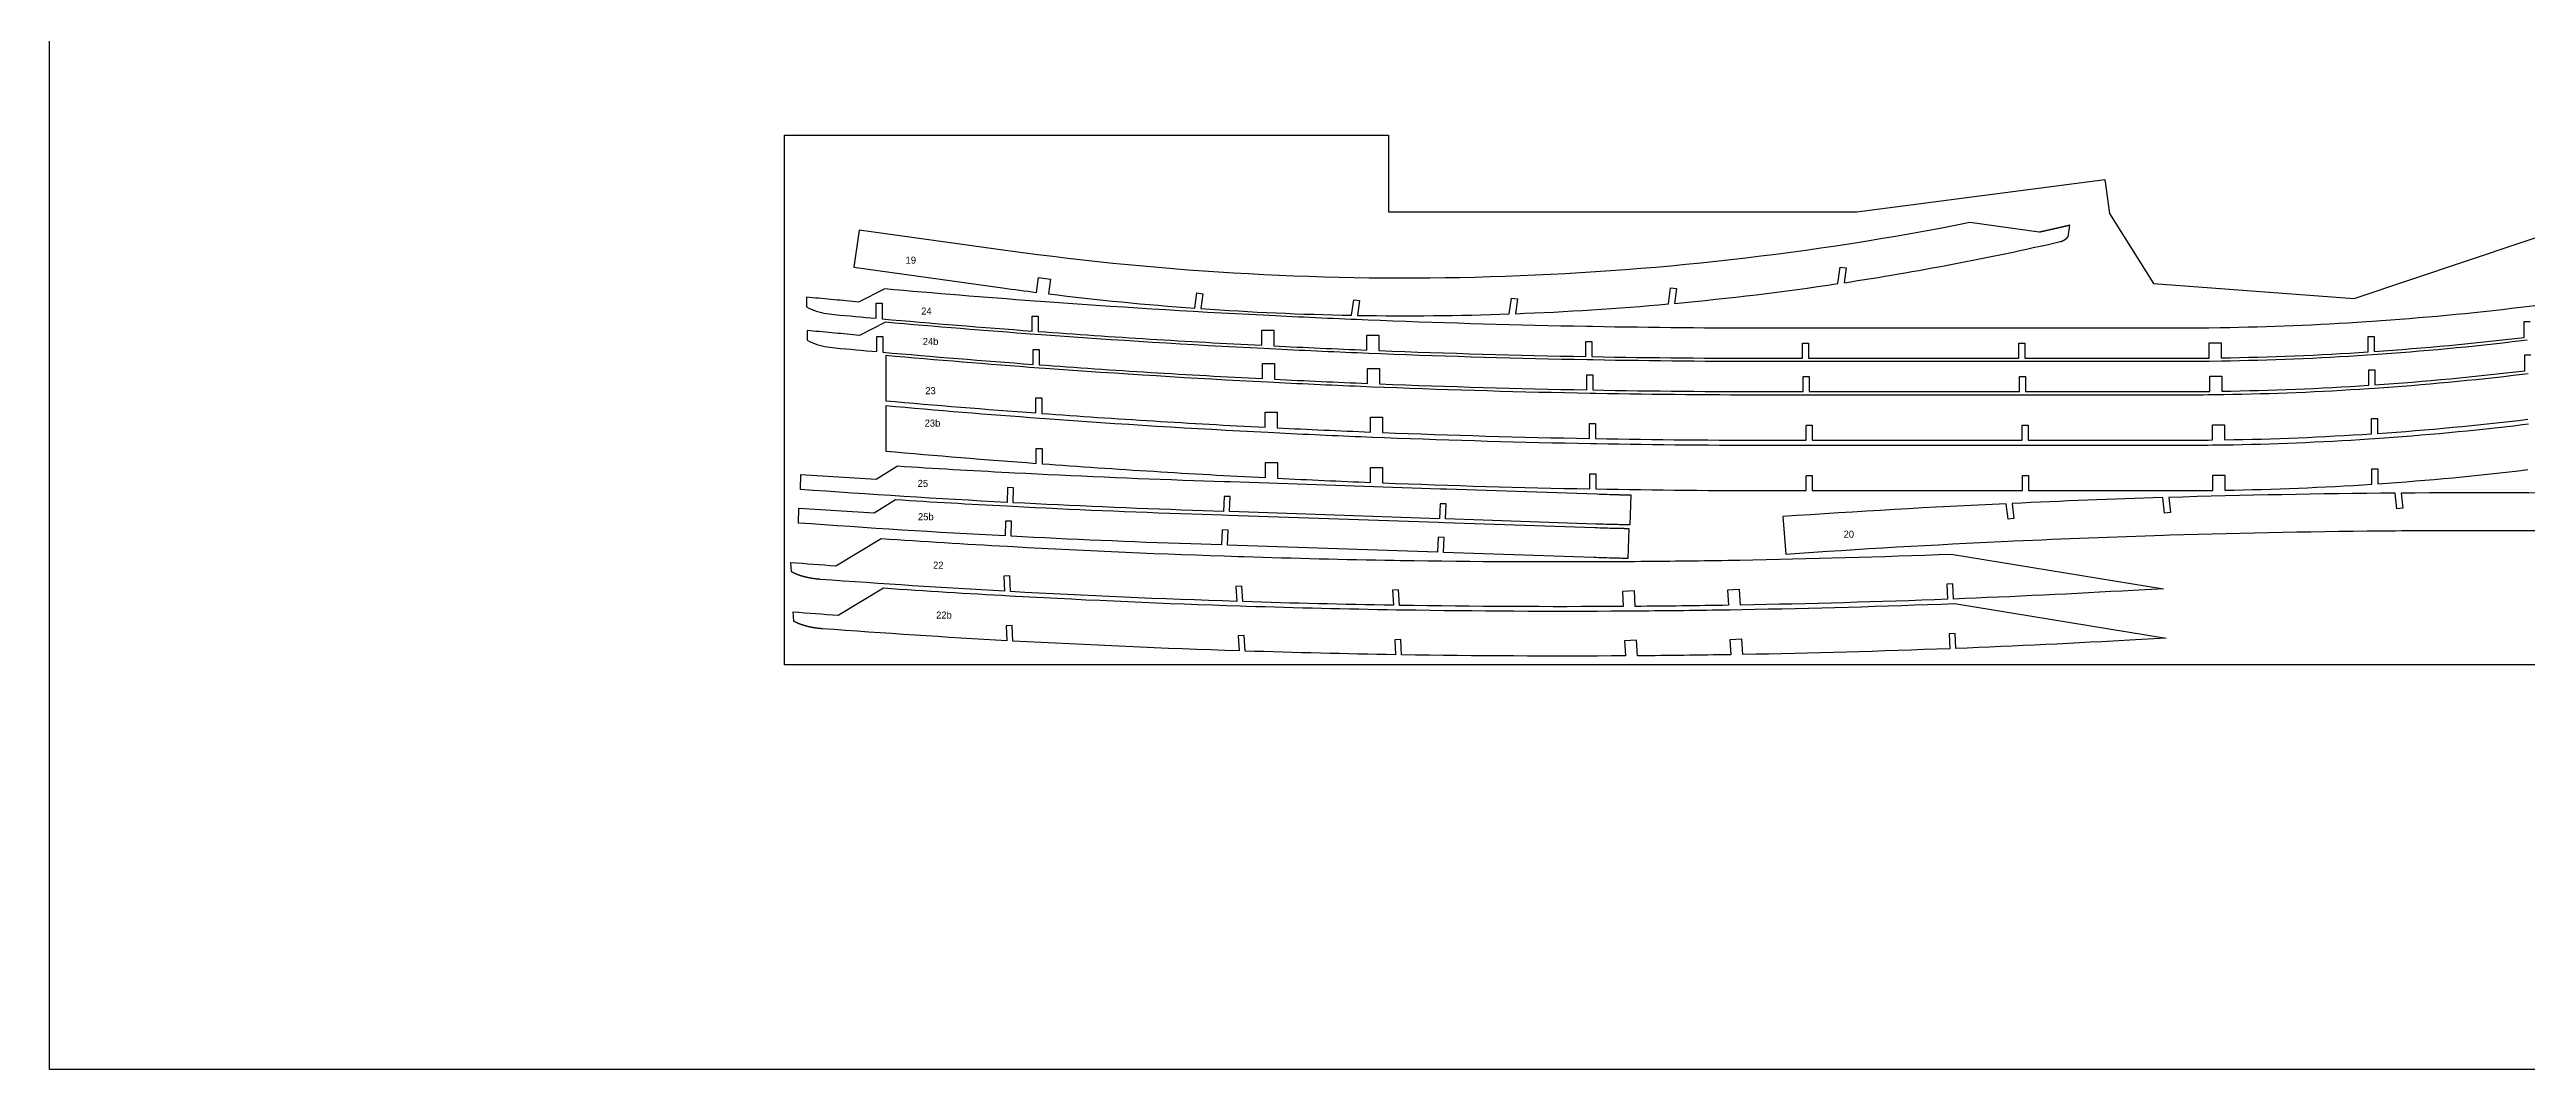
# Model space of a CAD drawing. Header units: inches. Extents: x -1244 to -570, y -2074 to -1714.
# Drawn here: x -1244 to -1079, y -2074.2 to -2006.2 of the extents above; entities that cross this region are included whole.
import ezdxf

# ---------------------------------------------------------------- set-up
doc = ezdxf.new("R2010")
doc.units = ezdxf.units.IN
doc.header["$LTSCALE"] = 0.1
doc.header["$MEASUREMENT"] = 0
doc.layers.add('cockpit', color=1, linetype='Continuous', lineweight=20)
doc.layers.add('pic', color=1, linetype='Continuous')

msp = doc.modelspace()

# ---------------------------------------------------------------- linework, layer by layer
at = {"color": 7, "linetype": 'Continuous', "lineweight": 25}
for points in [[(-1109.45021, -2017.95836), (-1109.45909, -2017.96043), (-1109.46811, -2017.96253), (-1109.47732, -2017.96467), (-1109.48667, -2017.96685), (-1109.49617, -2017.96906), (-1109.50583, -2017.9713), (-1109.51562, -2017.97358), (-1109.52555, -2017.97589), (-1109.53561, -2017.97822), (-1109.5458, -2017.98059), (-1109.55612, -2017.98299), (-1109.56656, -2017.98541), (-1109.57713, -2017.98787), (-1109.58782, -2017.99035), (-1109.59864, -2017.99286), (-1109.60957, -2017.99539), (-1109.62063, -2017.99796), (-1109.63181, -2018.00055), (-1109.6431, -2018.00316), (-1109.65451, -2018.00581), (-1109.66604, -2018.00848), (-1109.67768, -2018.01117), (-1109.68944, -2018.01389), (-1109.70131, -2018.01664), (-1109.7133, -2018.01941), (-1109.7254, -2018.02221), (-1109.73761, -2018.02503), (-1109.74993, -2018.02788), (-1109.76236, -2018.03075), (-1109.7749, -2018.03365), (-1109.78755, -2018.03657), (-1109.80031, -2018.03951), (-1109.81317, -2018.04248), (-1109.82615, -2018.04548), (-1109.83923, -2018.04849), (-1109.85242, -2018.05153), (-1109.86571, -2018.0546), (-1109.87911, -2018.05769), (-1109.89262, -2018.0608), (-1109.90623, -2018.06393), (-1109.91994, -2018.06708), (-1109.93376, -2018.07026), (-1109.94769, -2018.07347), (-1109.96171, -2018.07669), (-1109.97584, -2018.07994), (-1109.99008, -2018.08321), (-1110.00441, -2018.0865), (-1110.01885, -2018.08981), (-1110.03339, -2018.09315), (-1110.04803, -2018.09651), (-1110.06278, -2018.09989), (-1110.07762, -2018.10329), (-1110.09257, -2018.10672), (-1110.10761, -2018.11017), (-1110.12276, -2018.11364), (-1110.13801, -2018.11713), (-1110.15337, -2018.12064), (-1110.16882, -2018.12418), (-1110.18437, -2018.12773), (-1110.20002, -2018.13131), (-1110.21578, -2018.13491), (-1110.23163, -2018.13853), (-1110.24759, -2018.14217), (-1110.26364, -2018.14584), (-1110.2798, -2018.14952), (-1110.29606, -2018.15323), (-1110.31241, -2018.15696), (-1110.32887, -2018.1607), (-1110.34542, -2018.16448), (-1110.36207, -2018.16827), (-1110.37883, -2018.17208), (-1110.39568, -2018.17591), (-1110.41264, -2018.17977), (-1110.42969, -2018.18365), (-1110.44684, -2018.18754), (-1110.4641, -2018.19146), (-1110.48145, -2018.1954), (-1110.49891, -2018.19936), (-1110.51646, -2018.20335), (-1110.53412, -2018.20735), (-1110.55187, -2018.21137), (-1110.56973, -2018.21542), (-1110.58769, -2018.21949), (-1110.60575, -2018.22358), (-1110.62391, -2018.22768), (-1110.64218, -2018.23182), (-1110.66054, -2018.23597), (-1110.67901, -2018.24014), (-1110.69758, -2018.24433), (-1110.71625, -2018.24855), (-1110.73502, -2018.25278), (-1110.75389, -2018.25704), (-1110.77287, -2018.26131), (-1110.79194, -2018.26561), (-1110.81111, -2018.26993), (-1110.83039, -2018.27427), (-1110.84976, -2018.27863), (-1110.86923, -2018.283), (-1110.8888, -2018.2874), (-1110.90846, -2018.29182), (-1110.92822, -2018.29626), (-1110.94807, -2018.30071), (-1110.96802, -2018.30519), (-1110.98805, -2018.30968), (-1111.00817, -2018.31419), (-1111.02838, -2018.31871), (-1111.04868, -2018.32326), (-1111.06906, -2018.32782), (-1111.08952, -2018.33239), (-1111.11006, -2018.33698), (-1111.13069, -2018.34159), (-1111.15139, -2018.34621), (-1111.17217, -2018.35085), (-1111.19302, -2018.3555), (-1111.21395, -2018.36016), (-1111.23495, -2018.36484), (-1111.25602, -2018.36953), (-1111.27716, -2018.37423), (-1111.29837, -2018.37895), (-1111.31964, -2018.38368), (-1111.34098, -2018.38842), (-1111.36239, -2018.39317), (-1111.38385, -2018.39794), (-1111.40538, -2018.40271), (-1111.43136, -2018.40847), (-1116.05238, -2017.76604, -0.083871569), (-1180.13554, -2019.63865), (-1190.04617, -2018.26084), (-1190.39041, -2020.73703), (-1180.47979, -2022.11484, 0.002917111), (-1178.22502, -2022.41491), (-1178.08581, -2021.41356), (-1177.29343, -2021.52372), (-1177.43113, -2022.51419, 0.012570778), (-1167.6767, -2023.46557), (-1167.5353, -2022.44848), (-1167.13911, -2022.50356), (-1167.27681, -2023.49403, 0.012883211), (-1157.24242, -2023.93848), (-1157.09805, -2022.89996), (-1156.70186, -2022.95504), (-1156.83956, -2023.94552, 0.012967589), (-1146.73002, -2023.84945), (-1146.58261, -2022.78909), (-1146.18642, -2022.84417), (-1146.32412, -2023.83464, 0.01309234), (-1136.13761, -2023.18485), (-1135.98707, -2022.102), (-1135.59088, -2022.15708), (-1135.72857, -2023.14755, 0.014062872), (-1124.84399, -2021.83381), (-1124.69, -2020.72621), (-1124.29382, -2020.78129), (-1124.43151, -2021.77176, 0.018796359), (-1110.038, -2019.03391), (-1110.03316, -2019.03279), (-1110.02831, -2019.03164), (-1110.02348, -2019.03046), (-1110.01865, -2019.02926), (-1110.01382, -2019.02803), (-1110.009, -2019.02678), (-1110.00418, -2019.0255), (-1109.99936, -2019.0242), (-1109.99456, -2019.02287), (-1109.98975, -2019.02152), (-1109.98496, -2019.02014), (-1109.98017, -2019.01874), (-1109.97538, -2019.01732), (-1109.97061, -2019.01586), (-1109.96583, -2019.01439), (-1109.96107, -2019.01289), (-1109.95631, -2019.01136), (-1109.95156, -2019.00981), (-1109.94681, -2019.00824), (-1109.94208, -2019.00664), (-1109.93735, -2019.00502), (-1109.93263, -2019.00337), (-1109.92791, -2019.0017), (-1109.9232, -2019.00001), (-1109.91851, -2018.99829), (-1109.91382, -2018.99655), (-1109.90914, -2018.99478), (-1109.90446, -2018.99299), (-1109.8998, -2018.99118), (-1109.89515, -2018.98934), (-1109.8905, -2018.98748), (-1109.88587, -2018.9856), (-1109.88124, -2018.98369), (-1109.87662, -2018.98176), (-1109.87202, -2018.97981), (-1109.86742, -2018.97783), (-1109.86284, -2018.97583), (-1109.85826, -2018.97381), (-1109.8537, -2018.97176), (-1109.84914, -2018.9697), (-1109.8446, -2018.9676), (-1109.84007, -2018.96549), (-1109.83555, -2018.96336), (-1109.83104, -2018.9612), (-1109.82654, -2018.95902), (-1109.82206, -2018.95681), (-1109.81759, -2018.95459), (-1109.81313, -2018.95234), (-1109.80868, -2018.95007), (-1109.80425, -2018.94778), (-1109.79982, -2018.94546), (-1109.79541, -2018.94313), (-1109.79102, -2018.94077), (-1109.78664, -2018.93839), (-1109.78227, -2018.93599), (-1109.77791, -2018.93356), (-1109.77357, -2018.93112), (-1109.76924, -2018.92865), (-1109.76493, -2018.92616), (-1109.76063, -2018.92365), (-1109.75635, -2018.92112), (-1109.75208, -2018.91857), (-1109.74783, -2018.916), (-1109.7436, -2018.91341), (-1109.73937, -2018.9108), (-1109.73516, -2018.90816), (-1109.73096, -2018.9055), (-1109.72677, -2018.90281), (-1109.72259, -2018.90011), (-1109.71843, -2018.89738), (-1109.71428, -2018.89463), (-1109.71014, -2018.89185), (-1109.70602, -2018.88906), (-1109.7019, -2018.88624), (-1109.6978, -2018.88341), (-1109.69372, -2018.88055), (-1109.68965, -2018.87766), (-1109.68559, -2018.87476), (-1109.68155, -2018.87184), (-1109.67752, -2018.86889), (-1109.6735, -2018.86593), (-1109.6695, -2018.86294), (-1109.66551, -2018.85993), (-1109.66154, -2018.85691), (-1109.65758, -2018.85386), (-1109.65364, -2018.85079), (-1109.64971, -2018.8477), (-1109.6458, -2018.84459), (-1109.6419, -2018.84146), (-1109.63802, -2018.83831), (-1109.63416, -2018.83515), (-1109.63031, -2018.83196), (-1109.62647, -2018.82875), (-1109.62266, -2018.82552), (-1109.61885, -2018.82228), (-1109.61507, -2018.81901), (-1109.6113, -2018.81573), (-1109.60755, -2018.81243), (-1109.60381, -2018.80911), (-1109.60009, -2018.80577), (-1109.59639, -2018.80241), (-1109.59271, -2018.79903), (-1109.58904, -2018.79564), (-1109.58539, -2018.79222), (-1109.58176, -2018.78879), (-1109.57815, -2018.78534), (-1109.57455, -2018.78188), (-1109.57098, -2018.77839), (-1109.56742, -2018.77489), (-1109.56388, -2018.77137), (-1109.56035, -2018.76784), (-1109.55685, -2018.76429), (-1109.55337, -2018.76072), (-1109.5499, -2018.75713), (-1109.54645, -2018.75353), (-1109.54303, -2018.74991), (-1109.53962, -2018.74627), (-1109.53623, -2018.74262), (-1109.53286, -2018.73895), (-1109.52951, -2018.73526), (-1109.52618, -2018.73156), (-1109.52288, -2018.72785), (-1109.51959, -2018.72411), (-1109.51632, -2018.72037), (-1109.51307, -2018.7166), (-1109.50985, -2018.71282), (-1109.50664, -2018.70903), (-1109.50346, -2018.70522), (-1109.39823, -2017.94834), (-1109.44441, -2017.95622)], [(-1067.39197, -2021.60112, -0.0151774), (-1078.96755, -2023.37498), (-1079.36344, -2023.42299, -0.012883211), (-1089.26085, -2024.35484), (-1089.65674, -2024.38144), (-1089.65674, -2024.38144, -0.012570778), (-1099.34879, -2024.77819), (-1100.14059, -2024.78906, -0.002917111), (-1102.39186, -2024.80219), (-1112.3978, -2024.80219), (-1112.7978, -2024.80219), (-1126.7978, -2024.80219), (-1127.1978, -2024.80219), (-1129.24225, -2024.80219, -0.004468698), (-1141.18899, -2024.69542), (-1141.58779, -2024.68817, -0.005145681), (-1155.33916, -2024.29253), (-1156.13678, -2024.26089, -0.0023172), (-1162.32574, -2023.98293), (-1163.12335, -2023.94292, -0.005560235), (-1177.96026, -2023.02435), (-1178.35906, -2022.99509, -0.003741465), (-1188.32923, -2022.18539), (-1190.07199, -2023.05678), (-1190.27731, -2023.03804), (-1190.48258, -2023.01924), (-1190.68781, -2023.00038), (-1190.893, -2022.98146), (-1191.09814, -2022.96249), (-1191.30324, -2022.94345), (-1191.5083, -2022.92435), (-1191.71332, -2022.9052), (-1191.91829, -2022.88598), (-1192.12323, -2022.86671), (-1192.32812, -2022.84737), (-1192.53298, -2022.82798), (-1192.7378, -2022.80852), (-1192.94258, -2022.78901), (-1193.14733, -2022.76943), (-1193.35204, -2022.7498), (-1193.55671, -2022.7301), (-1193.55671, -2023.38695), (-1193.39532, -2023.46828), (-1193.23156, -2023.54077), (-1193.06559, -2023.60498), (-1192.89756, -2023.66147), (-1192.72763, -2023.71081), (-1192.55594, -2023.75358), (-1192.38265, -2023.79033), (-1192.20791, -2023.82165), (-1192.03186, -2023.84808), (-1191.85467, -2023.87021), (-1191.67647, -2023.8886, 0.001037447), (-1188.90603, -2024.14194), (-1188.90603, -2023.14194), (-1188.50603, -2023.14194), (-1188.50603, -2024.17756, 0.003741465), (-1178.50603, -2024.98968), (-1178.50603, -2023.98968), (-1178.10603, -2023.98968), (-1178.10603, -2025.01903, 0.005560235), (-1163.22473, -2025.94035), (-1163.22473, -2024.94035), (-1162.42473, -2024.94035), (-1162.42473, -2025.98047, 0.0023172), (-1156.21725, -2026.25927), (-1156.21725, -2025.25927), (-1155.41725, -2025.25927), (-1155.41725, -2026.29101, 0.005145681), (-1141.62473, -2026.68783), (-1141.62473, -2025.68783), (-1141.22473, -2025.68783), (-1141.22473, -2026.6951, 0.004468698), (-1129.24225, -2026.80219), (-1127.1978, -2026.80219), (-1127.1978, -2025.80219), (-1126.7978, -2025.80219), (-1126.7978, -2026.80219), (-1112.7978, -2026.80219), (-1112.7978, -2025.80219), (-1112.3978, -2025.80219), (-1112.3978, -2026.80219), (-1102.39186, -2026.80219, 0.002917111), (-1100.11725, -2026.78892), (-1100.11725, -2025.77794), (-1099.31725, -2025.77794), (-1099.31725, -2026.77794, 0.012570778), (-1089.52473, -2026.37708), (-1089.52473, -2025.35021), (-1089.12473, -2025.35021), (-1089.12473, -2026.35021, 0.012883211), (-1079.12473, -2025.40869), (-1079.12473, -2024.36019), (-1078.72473, -2024.36019)], [(-1078.91826, -2025.59518), (-1079.31416, -2025.64318, -0.012883211), (-1089.21156, -2026.57504), (-1089.60746, -2026.60164), (-1089.60746, -2026.60164, -0.012570778), (-1099.29951, -2026.99839), (-1100.0913, -2027.00925, -0.002917111), (-1102.34257, -2027.02239), (-1112.34851, -2027.02239), (-1112.74851, -2027.02239), (-1126.74851, -2027.02239), (-1127.14851, -2027.02239), (-1129.19296, -2027.02239, -0.004468698), (-1141.1397, -2026.91561), (-1141.53851, -2026.90836, -0.005145681), (-1155.28988, -2026.51273), (-1156.08749, -2026.48108, -0.0023172), (-1162.27645, -2026.20312), (-1163.07407, -2026.16311, -0.005560235), (-1177.91097, -2025.24455), (-1178.30978, -2025.21528, -0.003741465), (-1188.27994, -2024.40559), (-1190.0227, -2025.27697), (-1190.22802, -2025.25823), (-1190.4333, -2025.23943), (-1190.63853, -2025.22057), (-1190.84371, -2025.20166), (-1191.04885, -2025.18268), (-1191.25395, -2025.16364), (-1191.45901, -2025.14455), (-1191.66403, -2025.12539), (-1191.86901, -2025.10618), (-1192.07394, -2025.0869), (-1192.27884, -2025.06757), (-1192.4837, -2025.04817), (-1192.68852, -2025.02872), (-1192.8933, -2025.0092), (-1193.09804, -2024.98963), (-1193.30275, -2024.96999), (-1193.50743, -2024.9503), (-1193.50743, -2025.60714), (-1193.34603, -2025.68848), (-1193.18227, -2025.76097), (-1193.0163, -2025.82517), (-1192.84828, -2025.88166), (-1192.67834, -2025.93101), (-1192.50665, -2025.97377), (-1192.33336, -2026.01053), (-1192.15862, -2026.04184), (-1191.98257, -2026.06828), (-1191.80538, -2026.09041), (-1191.62719, -2026.1088, 0.001037447), (-1188.85674, -2026.36214), (-1188.85674, -2025.36214), (-1188.45674, -2025.36214), (-1188.45674, -2026.39776, 0.003741465), (-1178.45674, -2027.20987), (-1178.45674, -2026.20987), (-1178.05674, -2026.20987), (-1178.05674, -2027.23923, 0.005560235), (-1163.17545, -2028.16054), (-1163.17545, -2027.16054), (-1162.37545, -2027.16054), (-1162.37545, -2028.20067, 0.0023172), (-1156.16796, -2028.47946), (-1156.16796, -2027.47946), (-1155.36796, -2027.47946), (-1155.36796, -2028.5112, 0.005145681), (-1141.57545, -2028.90802), (-1141.57545, -2027.90802), (-1141.17545, -2027.90802), (-1141.17545, -2028.91529, 0.004468698), (-1129.19296, -2029.02239), (-1127.14851, -2029.02239), (-1127.14851, -2028.02239), (-1126.74851, -2028.02239), (-1126.74851, -2029.02239), (-1112.74851, -2029.02239), (-1112.74851, -2028.02239), (-1112.34851, -2028.02239), (-1112.34851, -2029.02239), (-1102.34257, -2029.02239, 0.002917111), (-1100.06796, -2029.00911), (-1100.06796, -2027.99814), (-1099.26796, -2027.99814), (-1099.26796, -2028.99814, 0.012570778), (-1089.47545, -2028.59727), (-1089.47545, -2027.5704), (-1089.07545, -2027.5704), (-1089.07545, -2028.5704, 0.012883211), (-1079.07545, -2027.62889), (-1079.07545, -2026.58038), (-1078.67545, -2026.58038)], [(-1078.85539, -2027.83875), (-1079.24923, -2027.8865, -0.012883211), (-1089.09534, -2028.81353), (-1089.48919, -2028.83999, -0.012570778), (-1099.131, -2029.23468), (-1099.91869, -2029.24549, -0.002917111), (-1102.15829, -2029.25856), (-1112.16423, -2029.25856), (-1112.56423, -2029.25856), (-1126.56423, -2029.25856), (-1126.96423, -2029.25856), (-1129.00869, -2029.25856, -0.004468698), (-1140.93755, -2029.15194), (-1141.33576, -2029.1447, -0.005145681), (-1155.06655, -2028.74966), (-1155.86298, -2028.71806, -0.0023172), (-1162.04268, -2028.44052), (-1162.8391, -2028.40057, -0.005560235), (-1177.6538, -2027.48338), (-1178.05202, -2027.45415, -0.003841201), (-1188.27247, -2026.62208), (-1188.27247, -2029.63393, 0.003741465), (-1178.27247, -2030.44604), (-1178.27247, -2029.44604), (-1177.87247, -2029.44604), (-1177.87247, -2030.4754, 0.005560235), (-1162.99117, -2031.39671), (-1162.99117, -2030.39671), (-1162.19117, -2030.39671), (-1162.19117, -2031.43684, 0.0023172), (-1155.98369, -2031.71563), (-1155.98369, -2030.71563), (-1155.18369, -2030.71563), (-1155.18369, -2031.74737, 0.005145681), (-1141.39117, -2032.14419), (-1141.39117, -2031.14419), (-1140.99117, -2031.14419), (-1140.99117, -2032.15146, 0.004468698), (-1129.00869, -2032.25856), (-1126.96423, -2032.25856), (-1126.96423, -2031.27855)], [(-1078.83962, -2031.19424), (-1079.23346, -2031.242, -0.012883211), (-1089.07957, -2032.16902), (-1089.47341, -2032.19548, -0.012570778), (-1099.11523, -2032.59018), (-1099.90292, -2032.60098, -0.002917111), (-1102.14252, -2032.61405), (-1112.14846, -2032.61405), (-1112.54846, -2032.61405), (-1126.54846, -2032.61405), (-1126.94846, -2032.61405), (-1128.99291, -2032.61405, -0.004468698), (-1140.92178, -2032.50744), (-1141.31999, -2032.5002, -0.005145681), (-1155.05078, -2032.10516), (-1155.8472, -2032.07356, -0.0023172), (-1162.02691, -2031.79601), (-1162.82333, -2031.75607, -0.005560235), (-1177.63803, -2030.83887), (-1178.03624, -2030.80965, -0.003841201), (-1188.2567, -2029.97758), (-1188.2567, -2032.98942, 0.003741465), (-1178.2567, -2033.80154), (-1178.2567, -2032.80154), (-1177.8567, -2032.80154), (-1177.8567, -2033.83089, 0.005560235), (-1162.9754, -2034.75221), (-1162.9754, -2033.75221), (-1162.1754, -2033.75221), (-1162.1754, -2034.79233, 0.0023172), (-1155.96791, -2035.07113), (-1155.96791, -2034.07113), (-1155.16791, -2034.07113), (-1155.16791, -2035.10287, 0.005145681), (-1141.3754, -2035.49969), (-1141.3754, -2034.49969), (-1140.9754, -2034.49969), (-1140.9754, -2035.50696, 0.004468698), (-1128.99291, -2035.61405), (-1126.94846, -2035.61405), (-1126.94846, -2034.63405)], [(-1126.96423, -2031.25856), (-1126.56423, -2031.25856), (-1126.56423, -2032.25856), (-1112.56423, -2032.25856), (-1112.56423, -2031.25856), (-1112.16423, -2031.25856), (-1112.16423, -2032.25856), (-1102.15829, -2032.25856, 0.002917111), (-1099.88369, -2032.24529), (-1099.88369, -2031.23431), (-1099.08369, -2031.23431), (-1099.08369, -2032.23431, 0.012570778), (-1089.29117, -2031.83344), (-1089.29117, -2030.80657), (-1088.89117, -2030.80657), (-1088.89117, -2031.80657, 0.012883211), (-1078.89117, -2030.86506)], [(-1126.94846, -2034.61405), (-1126.54846, -2034.61405), (-1126.54846, -2035.61405), (-1112.54846, -2035.61405), (-1112.54846, -2034.61405), (-1112.14846, -2034.61405), (-1112.14846, -2035.61405), (-1102.14252, -2035.61405, 0.002917111), (-1099.86791, -2035.60078), (-1099.86791, -2034.5898), (-1099.06791, -2034.5898), (-1099.06791, -2035.5898, 0.012570778), (-1089.2754, -2035.18894), (-1089.2754, -2034.16207), (-1088.8754, -2034.16207), (-1088.8754, -2035.16207, 0.012883211), (-1078.8754, -2034.22055)], [(-1072.21395, -2035.84412, 0.005636798), (-1087.32891, -2035.78304), (-1087.20976, -2036.77591), (-1087.60716, -2036.82149), (-1087.73142, -2035.78607, 0.00562217), (-1102.80453, -2036.07365), (-1102.68538, -2037.06653), (-1103.08278, -2037.11211), (-1103.20593, -2036.08595, 0.003741465), (-1113.23145, -2036.47115), (-1113.1123, -2037.46403), (-1113.50945, -2037.51169), (-1113.6321, -2036.48967, 0.005560624), (-1128.5182, -2037.34814), (-1128.3208, -2039.84047, -0.005550973), (-1113.51593, -2038.98697), (-1113.11678, -2038.96852, -0.003741465), (-1103.12864, -2038.58475), (-1102.72874, -2038.57251, -0.00562217), (-1087.71184, -2038.28599), (-1087.31083, -2038.28297, -0.005636798), (-1072.25224, -2038.34383)], [(-1102.97417, -2045.44033), (-1105.01532, -2045.55654, -0.004468698), (-1116.98452, -2046.13069), (-1117.04177, -2045.12505), (-1117.44112, -2045.14779), (-1117.38428, -2046.14617, -0.005145681), (-1131.17706, -2046.53395), (-1131.2357, -2045.50388), (-1132.03441, -2045.54935), (-1131.97757, -2046.54773, -0.0023172), (-1138.19086, -2046.62222), (-1138.24998, -2045.58377), (-1139.04869, -2045.62924), (-1138.99185, -2046.62763, -0.005560235), (-1153.90146, -2046.55364), (-1153.95996, -2045.52595), (-1154.35932, -2045.54869), (-1154.30248, -2046.54707, -0.003741465), (-1164.33247, -2046.30466), (-1164.39134, -2045.27071), (-1164.79069, -2045.29345), (-1164.73385, -2046.29183, -0.00562217), (-1179.79545, -2045.63639), (-1179.85485, -2044.59313), (-1180.2542, -2044.61587), (-1180.19736, -2045.61425, -0.004588999), (-1192.4773, -2044.82094), (-1192.49281, -2044.81978), (-1192.50832, -2044.81858), (-1192.52383, -2044.81735), (-1192.53935, -2044.81609), (-1192.55486, -2044.81479), (-1192.57037, -2044.81345), (-1192.58589, -2044.81209), (-1192.60141, -2044.81068), (-1192.61692, -2044.80924), (-1192.63244, -2044.80777), (-1192.64796, -2044.80626), (-1192.66347, -2044.80471), (-1192.67899, -2044.80313), (-1192.69451, -2044.80151), (-1192.71002, -2044.79985), (-1192.72553, -2044.79816), (-1192.74104, -2044.79643), (-1192.75655, -2044.79466), (-1192.77206, -2044.79286), (-1192.78756, -2044.79102), (-1192.80307, -2044.78914), (-1192.81857, -2044.78722), (-1192.83406, -2044.78526), (-1192.84955, -2044.78327), (-1192.86504, -2044.78124), (-1192.88053, -2044.77916), (-1192.89601, -2044.77705), (-1192.91149, -2044.7749), (-1192.92696, -2044.77271), (-1192.94243, -2044.77048), (-1192.95789, -2044.76821), (-1192.97335, -2044.7659), (-1192.9888, -2044.76355), (-1193.00425, -2044.76116), (-1193.01969, -2044.75873), (-1193.03513, -2044.75626), (-1193.05055, -2044.75375), (-1193.06598, -2044.7512), (-1193.08139, -2044.7486), (-1193.0968, -2044.74596), (-1193.1122, -2044.74328), (-1193.12759, -2044.74056), (-1193.14298, -2044.7378), (-1193.15835, -2044.73499), (-1193.17372, -2044.73215), (-1193.18908, -2044.72925), (-1193.20443, -2044.72632), (-1193.21977, -2044.72334), (-1193.23511, -2044.72032), (-1193.25043, -2044.71725), (-1193.26574, -2044.71415), (-1193.28104, -2044.71099), (-1193.29634, -2044.7078), (-1193.31162, -2044.70455), (-1193.32689, -2044.70127), (-1193.34215, -2044.69793), (-1193.3574, -2044.69456), (-1193.37264, -2044.69114), (-1193.38787, -2044.68767), (-1193.40308, -2044.68416), (-1193.41828, -2044.6806), (-1193.43347, -2044.67699), (-1193.44865, -2044.67334), (-1193.46381, -2044.66964), (-1193.47896, -2044.6659), (-1193.4941, -2044.6621), (-1193.50922, -2044.65826), (-1193.52433, -2044.65438), (-1193.53943, -2044.65044), (-1193.55451, -2044.64646), (-1193.56958, -2044.64243), (-1193.58463, -2044.63835), (-1193.59966, -2044.63423), (-1193.61469, -2044.63005), (-1193.62969, -2044.62583), (-1193.64468, -2044.62156), (-1193.65966, -2044.61723), (-1193.67461, -2044.61286), (-1193.68955, -2044.60844), (-1193.70448, -2044.60397), (-1193.71939, -2044.59945), (-1193.73428, -2044.59488), (-1193.74915, -2044.59026), (-1193.764, -2044.58559), (-1193.77884, -2044.58087), (-1193.79366, -2044.57609), (-1193.80846, -2044.57127), (-1193.82324, -2044.56639), (-1193.838, -2044.56146), (-1193.85274, -2044.55648), (-1193.86747, -2044.55145), (-1193.88217, -2044.54637), (-1193.89686, -2044.54123), (-1193.91152, -2044.53604), (-1193.92616, -2044.5308), (-1193.94079, -2044.52551), (-1193.95539, -2044.52016), (-1193.96268, -2044.51746), (-1193.96632, -2044.51611), (-1193.96999, -2044.51475), (-1193.98468, -2044.50924), (-1193.99936, -2044.50367), (-1194.01402, -2044.49804), (-1194.02866, -2044.49234), (-1194.04328, -2044.48658), (-1194.05787, -2044.48075), (-1194.07244, -2044.47486), (-1194.08698, -2044.4689), (-1194.10149, -2044.46287), (-1194.11598, -2044.45677), (-1194.13044, -2044.4506), (-1194.14487, -2044.44436), (-1194.15926, -2044.43805), (-1194.17363, -2044.43166), (-1194.18796, -2044.4252), (-1194.20225, -2044.41866), (-1194.21651, -2044.41205), (-1194.23073, -2044.40536), (-1194.24491, -2044.39859), (-1194.25905, -2044.39174), (-1194.27315, -2044.38481), (-1194.28721, -2044.3778), (-1194.30122, -2044.3707), (-1194.31519, -2044.36353), (-1194.32911, -2044.35626), (-1194.33605, -2044.3526), (-1194.34299, -2044.34892), (-1194.3499, -2044.34521), (-1194.35681, -2044.34148), (-1194.36371, -2044.33773), (-1194.37059, -2044.33396), (-1194.37746, -2044.33016), (-1194.38431, -2044.32635), (-1194.39116, -2044.32251), (-1194.39799, -2044.31865), (-1194.43374, -2043.69074, 0.00112038), (-1191.44206, -2043.914), (-1188.41134, -2042.10178, 0.003145024), (-1180.03144, -2042.61884), (-1179.63133, -2042.64088, 0.00562217), (-1164.63713, -2043.29339), (-1164.23755, -2043.30616, 0.003741465), (-1154.25244, -2043.54749), (-1153.85321, -2043.55403, 0.005560235), (-1139.01032, -2043.62768), (-1138.21292, -2043.6223, 0.0023172), (-1132.02743, -2043.54815), (-1131.2305, -2043.53442, 0.00530309), (-1117.07943, -2043.13657), (-1102.97417, -2045.44033)]]:
    msp.add_lwpolyline(points, format="xyb", dxfattribs=at)
at = {"color": 7, "linetype": 'Continuous'}
for points in [[(-1188.89875, -2034.8582), (-1187.48518, -2033.97748, 0.002775824), (-1180.07621, -2034.40596), (-1179.67787, -2034.42666, 0.004468698), (-1167.74154, -2034.93643), (-1165.69825, -2035.00541), (-1165.29848, -2035.0189), (-1151.30645, -2035.49123), (-1150.90668, -2035.50473), (-1140.90643, -2035.84231, 0.001784595), (-1139.52977, -2035.88386), (-1139.49873, -2035.88468), (-1139.46768, -2035.88546), (-1139.43665, -2035.88623), (-1139.40562, -2035.88697), (-1139.37461, -2035.88768), (-1139.34359, -2035.88837), (-1139.31259, -2035.88903), (-1139.28159, -2035.88967), (-1139.2506, -2035.89028), (-1139.21962, -2035.89087), (-1139.18864, -2035.89143), (-1139.15767, -2035.89196), (-1139.12671, -2035.89247), (-1139.09576, -2035.89296), (-1139.06481, -2035.89341), (-1139.03387, -2035.89384), (-1139.00294, -2035.89424), (-1138.97202, -2035.89462), (-1138.9411, -2035.89497), (-1138.9102, -2035.89529), (-1138.8793, -2035.89559), (-1138.8484, -2035.89586), (-1138.81752, -2035.8961), (-1138.78664, -2035.89632), (-1138.75577, -2035.8965), (-1138.72491, -2035.89666), (-1138.69406, -2035.8968), (-1138.66321, -2035.8969), (-1138.63237, -2035.89698), (-1138.69988, -2037.89679), (-1138.78017, -2037.8964), (-1138.86046, -2037.89583), (-1138.94075, -2037.89509), (-1139.02104, -2037.89418), (-1139.10133, -2037.89309), (-1139.18161, -2037.89184), (-1139.26189, -2037.89043), (-1139.34217, -2037.88885), (-1139.42244, -2037.88711), (-1139.50271, -2037.88521), (-1139.58298, -2037.88315, -0.001784594), (-1140.97391, -2037.84117), (-1150.97415, -2037.50359), (-1150.94041, -2036.50416), (-1151.34019, -2036.49066), (-1151.37392, -2037.49009), (-1165.36595, -2037.01776), (-1165.33222, -2036.01833), (-1165.73199, -2036.00484), (-1165.76573, -2037.00427), (-1167.80902, -2036.93529, -0.004468698), (-1179.78106, -2036.42399), (-1179.74733, -2035.42456), (-1180.1471, -2035.41107), (-1180.18059, -2036.40323, -0.005145681), (-1193.95187, -2035.54131), (-1193.9181, -2034.54111)], [(-1189.03334, -2037.09299), (-1187.61977, -2036.21227, 0.002775824), (-1180.2108, -2036.64075), (-1179.81246, -2036.66144, 0.004468698), (-1167.87613, -2037.17122), (-1165.83284, -2037.24019), (-1165.43307, -2037.25369), (-1151.44104, -2037.72602), (-1151.04127, -2037.73951), (-1141.04102, -2038.07709, 0.001784595), (-1139.66436, -2038.11865), (-1139.63332, -2038.11946), (-1139.60228, -2038.12025), (-1139.57124, -2038.12101), (-1139.54022, -2038.12175), (-1139.5092, -2038.12247), (-1139.47818, -2038.12316), (-1139.44718, -2038.12382), (-1139.41618, -2038.12446), (-1139.38519, -2038.12507), (-1139.35421, -2038.12566), (-1139.32323, -2038.12622), (-1139.29226, -2038.12675), (-1139.2613, -2038.12726), (-1139.23035, -2038.12774), (-1139.1994, -2038.1282), (-1139.16847, -2038.12863), (-1139.13753, -2038.12903), (-1139.10661, -2038.12941), (-1139.0757, -2038.12976), (-1139.04479, -2038.13008), (-1139.01389, -2038.13038), (-1138.98299, -2038.13065), (-1138.95211, -2038.13089), (-1138.92123, -2038.1311), (-1138.89036, -2038.13129), (-1138.8595, -2038.13145), (-1138.82865, -2038.13158), (-1138.7978, -2038.13169), (-1138.76697, -2038.13177), (-1138.83447, -2040.13158), (-1138.91476, -2040.13118), (-1138.99505, -2040.13062), (-1139.07534, -2040.12987), (-1139.15563, -2040.12896), (-1139.23592, -2040.12788), (-1139.3162, -2040.12663), (-1139.39648, -2040.12522), (-1139.47676, -2040.12364), (-1139.55704, -2040.1219), (-1139.63731, -2040.12), (-1139.71757, -2040.11794, -0.001784594), (-1141.1085, -2040.07596), (-1151.10874, -2039.73838), (-1151.07501, -2038.73894), (-1151.47478, -2038.72545), (-1151.50852, -2039.72488), (-1165.50055, -2039.25255), (-1165.46681, -2038.25312), (-1165.86658, -2038.23962), (-1165.90032, -2039.23905), (-1167.94361, -2039.17008, -0.004468698), (-1179.91566, -2038.65878), (-1179.88192, -2037.65935), (-1180.28169, -2037.64585), (-1180.31518, -2038.63802, -0.005145681), (-1194.08646, -2037.77609), (-1194.0527, -2036.7759)]]:
    msp.add_lwpolyline(points, format="xyb", close=True, dxfattribs=at)
at = {"color": 7, "linetype": 'Continuous', "lineweight": 25}
msp.add_lwpolyline([(-1117.29118, -2039.84214), (-1103.1615, -2042.14988), (-1105.16682, -2042.26405, -0.004468698), (-1117.13602, -2042.8382), (-1117.19327, -2041.83256), (-1117.59262, -2041.8553), (-1117.53578, -2042.85368, -0.005145681), (-1131.32856, -2043.24146), (-1131.3872, -2042.21139), (-1132.18591, -2042.25686), (-1132.12907, -2043.25524, -0.0023172), (-1138.34236, -2043.32973), (-1138.40148, -2042.29128), (-1139.20019, -2042.33676), (-1139.14335, -2043.33514, -0.005560235), (-1154.05296, -2043.26115), (-1154.11146, -2042.23346), (-1154.51082, -2042.2562), (-1154.45398, -2043.25458, -0.003741465), (-1164.48397, -2043.01217), (-1164.54284, -2041.97823), (-1164.94219, -2042.00096), (-1164.88535, -2042.99935, -0.00562217), (-1179.94695, -2042.3439), (-1180.00635, -2041.30064), (-1180.4057, -2041.32338), (-1180.34886, -2042.32176, -0.004588999), (-1192.6288, -2041.52845), (-1192.64431, -2041.52729), (-1192.65982, -2041.52609), (-1192.67533, -2041.52486), (-1192.69085, -2041.5236), (-1192.70636, -2041.5223), (-1192.72187, -2041.52097), (-1192.73739, -2041.5196), (-1192.75291, -2041.51819), (-1192.76842, -2041.51676), (-1192.78394, -2041.51528), (-1192.79946, -2041.51377), (-1192.81497, -2041.51222), (-1192.83049, -2041.51064), (-1192.84601, -2041.50902), (-1192.86152, -2041.50737), (-1192.87703, -2041.50567), (-1192.89254, -2041.50394), (-1192.90805, -2041.50218), (-1192.92356, -2041.50037), (-1192.93906, -2041.49853), (-1192.95457, -2041.49665), (-1192.97007, -2041.49473), (-1192.98556, -2041.49278), (-1193.00105, -2041.49078), (-1193.01654, -2041.48875), (-1193.03203, -2041.48668), (-1193.04751, -2041.48457), (-1193.06299, -2041.48241), (-1193.07846, -2041.48023), (-1193.09393, -2041.478), (-1193.10939, -2041.47573), (-1193.12485, -2041.47342), (-1193.1403, -2041.47107), (-1193.15575, -2041.46868), (-1193.17119, -2041.46625), (-1193.18663, -2041.46378), (-1193.20205, -2041.46126), (-1193.21748, -2041.45871), (-1193.23289, -2041.45611), (-1193.2483, -2041.45348), (-1193.2637, -2041.4508), (-1193.27909, -2041.44808), (-1193.29448, -2041.44531), (-1193.30985, -2041.44251), (-1193.32522, -2041.43966), (-1193.34058, -2041.43677), (-1193.35593, -2041.43383), (-1193.37127, -2041.43085), (-1193.38661, -2041.42783), (-1193.40193, -2041.42477), (-1193.41724, -2041.42166), (-1193.43254, -2041.41851), (-1193.44784, -2041.41531), (-1193.46312, -2041.41207), (-1193.47839, -2041.40878), (-1193.49365, -2041.40545), (-1193.5089, -2041.40207), (-1193.52414, -2041.39865), (-1193.53937, -2041.39518), (-1193.55458, -2041.39167), (-1193.56978, -2041.38811), (-1193.58497, -2041.3845), (-1193.60015, -2041.38085), (-1193.61531, -2041.37715), (-1193.63046, -2041.37341), (-1193.6456, -2041.36962), (-1193.66072, -2041.36578), (-1193.67583, -2041.36189), (-1193.69093, -2041.35796), (-1193.70601, -2041.35397), (-1193.72108, -2041.34995), (-1193.73613, -2041.34587), (-1193.75116, -2041.34174), (-1193.76619, -2041.33757), (-1193.78119, -2041.33334), (-1193.79618, -2041.32907), (-1193.81116, -2041.32475), (-1193.82611, -2041.32038), (-1193.84105, -2041.31596), (-1193.85598, -2041.31149), (-1193.87089, -2041.30696), (-1193.88578, -2041.30239), (-1193.90065, -2041.29777), (-1193.9155, -2041.2931), (-1193.93034, -2041.28838), (-1193.94516, -2041.2836), (-1193.95996, -2041.27878), (-1193.97474, -2041.2739), (-1193.9895, -2041.26898), (-1194.00424, -2041.264), (-1194.01897, -2041.25896), (-1194.03367, -2041.25388), (-1194.04836, -2041.24874), (-1194.06302, -2041.24356), (-1194.07766, -2041.23831), (-1194.09229, -2041.23302), (-1194.10689, -2041.22767), (-1194.11418, -2041.22498), (-1194.11782, -2041.22362), (-1194.12149, -2041.22226), (-1194.13618, -2041.21675), (-1194.15086, -2041.21118), (-1194.16552, -2041.20555), (-1194.18016, -2041.19985), (-1194.19478, -2041.19409), (-1194.20937, -2041.18826), (-1194.22394, -2041.18237), (-1194.23848, -2041.17641), (-1194.25299, -2041.17038), (-1194.26748, -2041.16428), (-1194.28194, -2041.15811), (-1194.29637, -2041.15187), (-1194.31076, -2041.14556), (-1194.32513, -2041.13917), (-1194.33946, -2041.13271), (-1194.35375, -2041.12617), (-1194.36801, -2041.11956), (-1194.38223, -2041.11287), (-1194.39641, -2041.1061), (-1194.41055, -2041.09925), (-1194.42465, -2041.09232), (-1194.43871, -2041.08531), (-1194.45272, -2041.07822), (-1194.46669, -2041.07104), (-1194.48061, -2041.06378), (-1194.48755, -2041.06011), (-1194.49449, -2041.05643), (-1194.5014, -2041.05272), (-1194.50831, -2041.04899), (-1194.51521, -2041.04524), (-1194.52209, -2041.04147), (-1194.52896, -2041.03768), (-1194.53581, -2041.03386), (-1194.54266, -2041.03002), (-1194.54949, -2041.02616), (-1194.58524, -2040.39825, 0.00112038), (-1191.59356, -2040.62151), (-1188.56284, -2038.80929, 0.003145024), (-1180.18294, -2039.32635), (-1179.78283, -2039.3484, 0.00562217), (-1164.78863, -2040.0009), (-1164.38905, -2040.01367, 0.003741465), (-1154.40394, -2040.255), (-1154.00471, -2040.26154, 0.005560235), (-1139.16182, -2040.3352), (-1138.36442, -2040.32981, 0.0023172), (-1132.17893, -2040.25566), (-1131.382, -2040.24194, 0.005280552)], format="xyb", close=True, dxfattribs=at)
at = {"layer": 'pic', "color": 1}
for p, q in [((-1154.77337, -2011.954), (-1154.77337, -2017.04635)), ((-1123.57729, -2017.04635), (-1107.05263, -2014.88596)), ((-1107.05263, -2014.88596), (-1106.7551, -2017.16176)), ((-1090.44272, -2022.81852), (-1069.98799, -2015.96615)), ((-1154.77337, -2017.04635), (-1123.57729, -2017.04635)), ((-1106.7551, -2017.16176), (-1103.80948, -2021.83006)), ((-1103.80948, -2021.83006), (-1090.44272, -2022.81852))]:
    msp.add_line(p, q, dxfattribs=at)
at = {"layer": 'pic'}
msp.add_lwpolyline([(-1243.96896, -1713.70816), (-991.39904, -1713.70816), (-991.39904, -2074.17077), (-1243.96896, -2074.17077)], close=True, dxfattribs=at)
at = {"layer": 'pic', "color": 1}
msp.add_lwpolyline([(-1067.90368, -2047.22954), (-1195.00188, -2047.22954), (-1195.00188, -2011.954), (-1154.77337, -2011.954)], dxfattribs=at)

# ---------------------------------------------------------------- texts
at = {"layer": 'cockpit', "lineweight": 100}
for s, p in [('19', (-1186.9453, -2020.50059)), ('24', (-1185.90661, -2023.8926)), ('24b', (-1185.80358, -2025.91843)), ('23', (-1185.63401, -2029.19384)), ('23b', (-1185.67682, -2031.35513)), ('25', (-1186.14228, -2035.36978)), ('25b', (-1186.12108, -2037.58902)), ('20', (-1124.46216, -2038.75496)), ('22', (-1185.11704, -2040.81913)), ('22b', (-1184.91362, -2044.14047))]:
    msp.add_text(s, height=0.468379, dxfattribs=at).set_placement(p)

doc.saveas('drawing.dxf')
